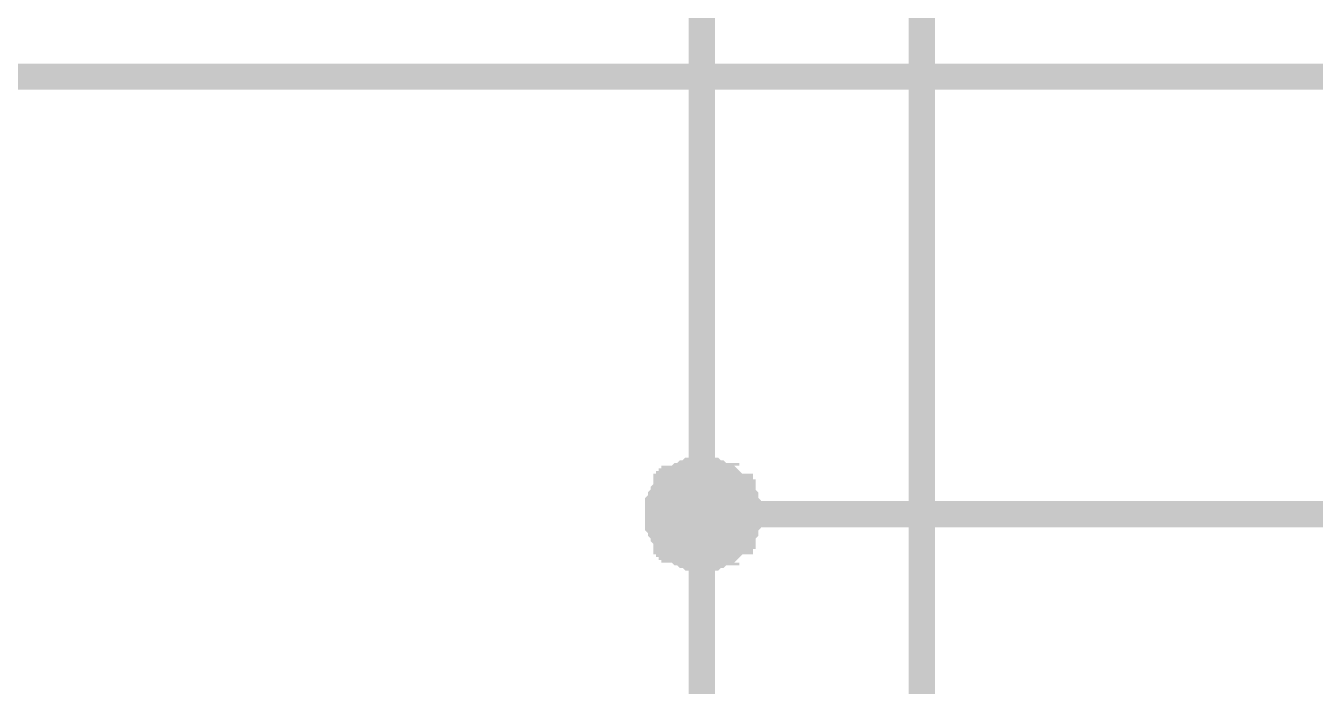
# Paper-space layout 'Layout1' of a CAD drawing. Extents: x -1 to 840, y -1 to 593.
# Drawn here: x 690.46 to 705.19, y 279.02 to 286.57 of the extents above; entities that cross this region are included whole.
import ezdxf

# ---------------------------------------------------------------- set-up
doc = ezdxf.new("R2010")
doc.units = 0
doc.header["$MEASUREMENT"] = 0
doc.layers.add('Sheet', color=255, linetype='CONTINUOUS')

psp = doc.layouts.get("Layout1")

# ---------------------------------------------------------------- linework, layer by layer
at = {"layer": 'Sheet', "color": 7}
for points, const_width in [([(703.183, 280.988), (698.183, 280.988), (698.183, 295.993), (703.183, 295.993)], 0.3), ([(700.698, 290.992), (700.698, 275.986), (703.183, 275.986)], 0.3), ([(703.183, 285.99), (670.698, 285.99), (670.698, 223.483), (615.729, 223.483), (615.729, 245.976), (625.698, 245.976)], 0.3), ([(705.698, 285.99), (703.183, 285.99)], 0.3), ([(697.686, 280.988), (697.686, 281.019), (697.686, 281.05), (697.686, 281.05), (697.686, 281.081), (697.686, 281.112), (697.717, 281.143), (697.717, 281.175), (697.717, 281.175), (697.748, 281.206), (697.748, 281.237), (697.748, 281.237), (697.779, 281.268), (697.779, 281.299), (697.81, 281.299), (697.81, 281.33), (697.841, 281.33), (697.841, 281.361), (697.872, 281.361), (697.872, 281.392), (697.903, 281.392), (697.934, 281.423), (697.934, 281.423), (697.965, 281.423), (697.996, 281.454), (697.996, 281.454), (698.027, 281.454), (698.058, 281.485), (698.089, 281.485), (698.12, 281.485), (698.12, 281.485), (698.151, 281.485), (698.183, 281.485)], 0.3), ([(697.686, 280.988), (697.686, 281.019), (697.686, 281.05), (697.686, 281.05), (697.686, 281.081), (697.686, 281.112), (697.717, 281.143), (697.717, 281.175), (697.717, 281.175), (697.748, 281.206), (697.748, 281.237), (697.748, 281.237), (697.779, 281.268), (697.779, 281.299), (697.81, 281.299), (697.81, 281.33), (697.841, 281.33), (697.841, 281.361), (697.872, 281.361), (697.872, 281.392), (697.903, 281.392), (697.934, 281.423), (697.934, 281.423), (697.965, 281.423), (697.996, 281.454), (697.996, 281.454), (698.027, 281.454), (698.058, 281.485), (698.089, 281.485), (698.12, 281.485), (698.12, 281.485), (698.151, 281.485), (698.183, 281.485)], 0.3), ([(697.686, 280.988), (697.686, 281.019), (697.686, 281.05), (697.686, 281.05), (697.686, 281.081), (697.686, 281.112), (697.717, 281.143), (697.717, 281.175), (697.717, 281.175), (697.748, 281.206), (697.748, 281.237), (697.748, 281.237), (697.779, 281.268), (697.779, 281.299), (697.81, 281.299), (697.81, 281.33), (697.841, 281.33), (697.841, 281.361), (697.872, 281.361), (697.872, 281.392), (697.903, 281.392), (697.934, 281.423), (697.934, 281.423), (697.965, 281.423), (697.996, 281.454), (697.996, 281.454), (698.027, 281.454), (698.058, 281.485), (698.089, 281.485), (698.12, 281.485), (698.12, 281.485), (698.151, 281.485), (698.183, 281.485)], 0.3), ([(697.686, 280.988), (697.686, 281.019), (697.686, 281.05), (697.686, 281.05), (697.686, 281.081), (697.686, 281.112), (697.717, 281.143), (697.717, 281.175), (697.717, 281.175), (697.748, 281.206), (697.748, 281.237), (697.748, 281.237), (697.779, 281.268), (697.779, 281.299), (697.81, 281.299), (697.81, 281.33), (697.841, 281.33), (697.841, 281.361), (697.872, 281.361), (697.872, 281.392), (697.903, 281.392), (697.934, 281.423), (697.934, 281.423), (697.965, 281.423), (697.996, 281.454), (697.996, 281.454), (698.027, 281.454), (698.058, 281.485), (698.089, 281.485), (698.12, 281.485), (698.12, 281.485), (698.151, 281.485), (698.183, 281.485)], 0.3), ([(697.686, 280.988), (697.686, 281.019), (697.686, 281.05), (697.686, 281.05), (697.686, 281.081), (697.686, 281.112), (697.717, 281.143), (697.717, 281.175), (697.717, 281.175), (697.748, 281.206), (697.748, 281.237), (697.748, 281.237), (697.779, 281.268), (697.779, 281.299), (697.81, 281.299), (697.81, 281.33), (697.841, 281.33), (697.841, 281.361), (697.872, 281.361), (697.872, 281.392), (697.903, 281.392), (697.934, 281.423), (697.934, 281.423), (697.965, 281.423), (697.996, 281.454), (697.996, 281.454), (698.027, 281.454), (698.058, 281.485), (698.089, 281.485), (698.12, 281.485), (698.12, 281.485), (698.151, 281.485), (698.183, 281.485)], 0.0991), ([(697.686, 280.988), (697.686, 281.019), (697.686, 281.05), (697.686, 281.05), (697.686, 281.081), (697.686, 281.112), (697.717, 281.143), (697.717, 281.175), (697.717, 281.175), (697.748, 281.206), (697.748, 281.237), (697.748, 281.237), (697.779, 281.268), (697.779, 281.299), (697.81, 281.299), (697.81, 281.33), (697.841, 281.33), (697.841, 281.361), (697.872, 281.361), (697.872, 281.392), (697.903, 281.392), (697.934, 281.423), (697.934, 281.423), (697.965, 281.423), (697.996, 281.454), (697.996, 281.454), (698.027, 281.454), (698.058, 281.485), (698.089, 281.485), (698.12, 281.485), (698.12, 281.485), (698.151, 281.485), (698.183, 281.485)], 0.0991), ([(697.686, 280.988), (697.686, 281.019), (697.686, 281.05), (697.686, 281.05), (697.686, 281.081), (697.686, 281.112), (697.717, 281.143), (697.717, 281.175), (697.717, 281.175), (697.748, 281.206), (697.748, 281.237), (697.748, 281.237), (697.779, 281.268), (697.779, 281.299), (697.81, 281.299), (697.81, 281.33), (697.841, 281.33), (697.841, 281.361), (697.872, 281.361), (697.872, 281.392), (697.903, 281.392), (697.934, 281.423), (697.934, 281.423), (697.965, 281.423), (697.996, 281.454), (697.996, 281.454), (698.027, 281.454), (698.058, 281.485), (698.089, 281.485), (698.12, 281.485), (698.12, 281.485), (698.151, 281.485), (698.183, 281.485)], 0.0991), ([(697.686, 280.988), (697.686, 281.019), (697.686, 281.05), (697.686, 281.05), (697.686, 281.081), (697.686, 281.112), (697.717, 281.143), (697.717, 281.175), (697.717, 281.175), (697.748, 281.206), (697.748, 281.237), (697.748, 281.237), (697.779, 281.268), (697.779, 281.299), (697.81, 281.299), (697.81, 281.33), (697.841, 281.33), (697.841, 281.361), (697.872, 281.361), (697.872, 281.392), (697.903, 281.392), (697.934, 281.423), (697.934, 281.423), (697.965, 281.423), (697.996, 281.454), (697.996, 281.454), (698.027, 281.454), (698.058, 281.485), (698.089, 281.485), (698.12, 281.485), (698.12, 281.485), (698.151, 281.485), (698.183, 281.485)], 0.0991), ([(698.183, 281.485), (698.183, 281.485)], 0.3), ([(698.183, 281.485), (698.214, 281.485), (698.245, 281.485), (698.245, 281.485), (698.276, 281.485), (698.307, 281.485), (698.338, 281.454), (698.369, 281.454), (698.369, 281.454), (698.4, 281.423), (698.431, 281.423), (698.462, 281.423), (698.462, 281.392), (698.493, 281.392), (698.524, 281.361), (698.524, 281.361), (698.555, 281.33), (698.555, 281.33), (698.586, 281.299), (698.617, 281.299), (698.617, 281.268), (698.617, 281.237), (698.648, 281.237), (698.648, 281.206), (698.679, 281.175), (698.679, 281.175), (698.679, 281.143), (698.679, 281.112), (698.711, 281.081), (698.711, 281.05), (698.711, 281.05), (698.711, 281.019), (698.711, 280.988)], 0.3), ([(698.183, 281.485), (698.183, 281.485)], 0.3), ([(698.183, 281.485), (698.214, 281.485), (698.245, 281.485), (698.245, 281.485), (698.276, 281.485), (698.307, 281.485), (698.338, 281.454), (698.369, 281.454), (698.369, 281.454), (698.4, 281.423), (698.431, 281.423), (698.462, 281.423), (698.462, 281.392), (698.493, 281.392), (698.524, 281.361), (698.524, 281.361), (698.555, 281.33), (698.555, 281.33), (698.586, 281.299), (698.617, 281.299), (698.617, 281.268), (698.617, 281.237), (698.648, 281.237), (698.648, 281.206), (698.679, 281.175), (698.679, 281.175), (698.679, 281.143), (698.679, 281.112), (698.711, 281.081), (698.711, 281.05), (698.711, 281.05), (698.711, 281.019), (698.711, 280.988)], 0.3), ([(698.183, 281.485), (698.183, 281.485)], 0.3), ([(698.183, 281.485), (698.214, 281.485), (698.245, 281.485), (698.245, 281.485), (698.276, 281.485), (698.307, 281.485), (698.338, 281.454), (698.369, 281.454), (698.369, 281.454), (698.4, 281.423), (698.431, 281.423), (698.462, 281.423), (698.462, 281.392), (698.493, 281.392), (698.524, 281.361), (698.524, 281.361), (698.555, 281.33), (698.555, 281.33), (698.586, 281.299), (698.617, 281.299), (698.617, 281.268), (698.617, 281.237), (698.648, 281.237), (698.648, 281.206), (698.679, 281.175), (698.679, 281.175), (698.679, 281.143), (698.679, 281.112), (698.711, 281.081), (698.711, 281.05), (698.711, 281.05), (698.711, 281.019), (698.711, 280.988)], 0.3), ([(698.183, 281.485), (698.183, 281.485)], 0.3), ([(698.183, 281.485), (698.214, 281.485), (698.245, 281.485), (698.245, 281.485), (698.276, 281.485), (698.307, 281.485), (698.338, 281.454), (698.369, 281.454), (698.369, 281.454), (698.4, 281.423), (698.431, 281.423), (698.462, 281.423), (698.462, 281.392), (698.493, 281.392), (698.524, 281.361), (698.524, 281.361), (698.555, 281.33), (698.555, 281.33), (698.586, 281.299), (698.617, 281.299), (698.617, 281.268), (698.617, 281.237), (698.648, 281.237), (698.648, 281.206), (698.679, 281.175), (698.679, 281.175), (698.679, 281.143), (698.679, 281.112), (698.711, 281.081), (698.711, 281.05), (698.711, 281.05), (698.711, 281.019), (698.711, 280.988)], 0.3), ([(698.183, 281.485), (698.183, 281.485)], 0.0991), ([(698.183, 281.485), (698.214, 281.485), (698.245, 281.485), (698.245, 281.485), (698.276, 281.485), (698.307, 281.485), (698.338, 281.454), (698.369, 281.454), (698.369, 281.454), (698.4, 281.423), (698.431, 281.423), (698.462, 281.423), (698.462, 281.392), (698.493, 281.392), (698.524, 281.361), (698.524, 281.361), (698.555, 281.33), (698.555, 281.33), (698.586, 281.299), (698.617, 281.299), (698.617, 281.268), (698.617, 281.237), (698.648, 281.237), (698.648, 281.206), (698.679, 281.175), (698.679, 281.175), (698.679, 281.143), (698.679, 281.112), (698.711, 281.081), (698.711, 281.05), (698.711, 281.05), (698.711, 281.019), (698.711, 280.988)], 0.0991), ([(698.183, 281.485), (698.183, 281.485)], 0.0991), ([(698.183, 281.485), (698.214, 281.485), (698.245, 281.485), (698.245, 281.485), (698.276, 281.485), (698.307, 281.485), (698.338, 281.454), (698.369, 281.454), (698.369, 281.454), (698.4, 281.423), (698.431, 281.423), (698.462, 281.423), (698.462, 281.392), (698.493, 281.392), (698.524, 281.361), (698.524, 281.361), (698.555, 281.33), (698.555, 281.33), (698.586, 281.299), (698.617, 281.299), (698.617, 281.268), (698.617, 281.237), (698.648, 281.237), (698.648, 281.206), (698.679, 281.175), (698.679, 281.175), (698.679, 281.143), (698.679, 281.112), (698.711, 281.081), (698.711, 281.05), (698.711, 281.05), (698.711, 281.019), (698.711, 280.988)], 0.0991), ([(698.183, 281.485), (698.183, 281.485)], 0.0991), ([(698.183, 281.485), (698.214, 281.485), (698.245, 281.485), (698.245, 281.485), (698.276, 281.485), (698.307, 281.485), (698.338, 281.454), (698.369, 281.454), (698.369, 281.454), (698.4, 281.423), (698.431, 281.423), (698.462, 281.423), (698.462, 281.392), (698.493, 281.392), (698.524, 281.361), (698.524, 281.361), (698.555, 281.33), (698.555, 281.33), (698.586, 281.299), (698.617, 281.299), (698.617, 281.268), (698.617, 281.237), (698.648, 281.237), (698.648, 281.206), (698.679, 281.175), (698.679, 281.175), (698.679, 281.143), (698.679, 281.112), (698.711, 281.081), (698.711, 281.05), (698.711, 281.05), (698.711, 281.019), (698.711, 280.988)], 0.0991), ([(698.183, 281.485), (698.183, 281.485)], 0.0991), ([(698.183, 281.485), (698.214, 281.485), (698.245, 281.485), (698.245, 281.485), (698.276, 281.485), (698.307, 281.485), (698.338, 281.454), (698.369, 281.454), (698.369, 281.454), (698.4, 281.423), (698.431, 281.423), (698.462, 281.423), (698.462, 281.392), (698.493, 281.392), (698.524, 281.361), (698.524, 281.361), (698.555, 281.33), (698.555, 281.33), (698.586, 281.299), (698.617, 281.299), (698.617, 281.268), (698.617, 281.237), (698.648, 281.237), (698.648, 281.206), (698.679, 281.175), (698.679, 281.175), (698.679, 281.143), (698.679, 281.112), (698.711, 281.081), (698.711, 281.05), (698.711, 281.05), (698.711, 281.019), (698.711, 280.988)], 0.0991), ([(698.183, 280.491), (698.151, 280.491), (698.12, 280.491), (698.12, 280.491), (698.089, 280.491), (698.058, 280.491), (698.027, 280.522), (697.996, 280.522), (697.996, 280.522), (697.965, 280.553), (697.934, 280.553), (697.934, 280.553), (697.903, 280.584), (697.872, 280.584), (697.872, 280.615), (697.841, 280.615), (697.841, 280.646), (697.81, 280.646), (697.81, 280.677), (697.779, 280.677), (697.779, 280.708), (697.748, 280.74), (697.748, 280.74), (697.748, 280.771), (697.717, 280.802), (697.717, 280.802), (697.717, 280.833), (697.686, 280.864), (697.686, 280.895), (697.686, 280.926), (697.686, 280.926), (697.686, 280.957), (697.686, 280.988)], 0.3), ([(697.686, 280.988), (697.686, 280.988)], 0.3), ([(698.183, 280.491), (698.151, 280.491), (698.12, 280.491), (698.12, 280.491), (698.089, 280.491), (698.058, 280.491), (698.027, 280.522), (697.996, 280.522), (697.996, 280.522), (697.965, 280.553), (697.934, 280.553), (697.934, 280.553), (697.903, 280.584), (697.872, 280.584), (697.872, 280.615), (697.841, 280.615), (697.841, 280.646), (697.81, 280.646), (697.81, 280.677), (697.779, 280.677), (697.779, 280.708), (697.748, 280.74), (697.748, 280.74), (697.748, 280.771), (697.717, 280.802), (697.717, 280.802), (697.717, 280.833), (697.686, 280.864), (697.686, 280.895), (697.686, 280.926), (697.686, 280.926), (697.686, 280.957), (697.686, 280.988)], 0.3), ([(697.686, 280.988), (697.686, 280.988)], 0.3), ([(698.183, 280.491), (698.151, 280.491), (698.12, 280.491), (698.12, 280.491), (698.089, 280.491), (698.058, 280.491), (698.027, 280.522), (697.996, 280.522), (697.996, 280.522), (697.965, 280.553), (697.934, 280.553), (697.934, 280.553), (697.903, 280.584), (697.872, 280.584), (697.872, 280.615), (697.841, 280.615), (697.841, 280.646), (697.81, 280.646), (697.81, 280.677), (697.779, 280.677), (697.779, 280.708), (697.748, 280.74), (697.748, 280.74), (697.748, 280.771), (697.717, 280.802), (697.717, 280.802), (697.717, 280.833), (697.686, 280.864), (697.686, 280.895), (697.686, 280.926), (697.686, 280.926), (697.686, 280.957), (697.686, 280.988)], 0.3), ([(697.686, 280.988), (697.686, 280.988)], 0.3), ([(698.183, 280.491), (698.151, 280.491), (698.12, 280.491), (698.12, 280.491), (698.089, 280.491), (698.058, 280.491), (698.027, 280.522), (697.996, 280.522), (697.996, 280.522), (697.965, 280.553), (697.934, 280.553), (697.934, 280.553), (697.903, 280.584), (697.872, 280.584), (697.872, 280.615), (697.841, 280.615), (697.841, 280.646), (697.81, 280.646), (697.81, 280.677), (697.779, 280.677), (697.779, 280.708), (697.748, 280.74), (697.748, 280.74), (697.748, 280.771), (697.717, 280.802), (697.717, 280.802), (697.717, 280.833), (697.686, 280.864), (697.686, 280.895), (697.686, 280.926), (697.686, 280.926), (697.686, 280.957), (697.686, 280.988)], 0.3), ([(697.686, 280.988), (697.686, 280.988)], 0.3), ([(698.711, 280.988), (698.711, 280.957), (698.711, 280.926), (698.711, 280.926), (698.711, 280.895), (698.679, 280.864), (698.679, 280.833), (698.679, 280.802), (698.679, 280.802), (698.648, 280.771), (698.648, 280.74), (698.617, 280.74), (698.617, 280.708), (698.617, 280.677), (698.586, 280.677), (698.555, 280.646), (698.555, 280.646), (698.524, 280.615), (698.524, 280.615), (698.493, 280.584), (698.462, 280.584), (698.462, 280.553), (698.431, 280.553), (698.4, 280.553), (698.369, 280.522), (698.369, 280.522), (698.338, 280.522), (698.307, 280.491), (698.276, 280.491), (698.245, 280.491), (698.245, 280.491), (698.214, 280.491), (698.183, 280.491)], 0.3), ([(698.183, 265.983), (698.183, 280.988)], 0.3), ([(698.711, 280.988), (698.711, 280.957), (698.711, 280.926), (698.711, 280.926), (698.711, 280.895), (698.679, 280.864), (698.679, 280.833), (698.679, 280.802), (698.679, 280.802), (698.648, 280.771), (698.648, 280.74), (698.617, 280.74), (698.617, 280.708), (698.617, 280.677), (698.586, 280.677), (698.555, 280.646), (698.555, 280.646), (698.524, 280.615), (698.524, 280.615), (698.493, 280.584), (698.462, 280.584), (698.462, 280.553), (698.431, 280.553), (698.4, 280.553), (698.369, 280.522), (698.369, 280.522), (698.338, 280.522), (698.307, 280.491), (698.276, 280.491), (698.245, 280.491), (698.245, 280.491), (698.214, 280.491), (698.183, 280.491)], 0.3), ([(698.711, 280.988), (698.711, 280.957), (698.711, 280.926), (698.711, 280.926), (698.711, 280.895), (698.679, 280.864), (698.679, 280.833), (698.679, 280.802), (698.679, 280.802), (698.648, 280.771), (698.648, 280.74), (698.617, 280.74), (698.617, 280.708), (698.617, 280.677), (698.586, 280.677), (698.555, 280.646), (698.555, 280.646), (698.524, 280.615), (698.524, 280.615), (698.493, 280.584), (698.462, 280.584), (698.462, 280.553), (698.431, 280.553), (698.4, 280.553), (698.369, 280.522), (698.369, 280.522), (698.338, 280.522), (698.307, 280.491), (698.276, 280.491), (698.245, 280.491), (698.245, 280.491), (698.214, 280.491), (698.183, 280.491)], 0.3), ([(698.711, 280.988), (698.711, 280.957), (698.711, 280.926), (698.711, 280.926), (698.711, 280.895), (698.679, 280.864), (698.679, 280.833), (698.679, 280.802), (698.679, 280.802), (698.648, 280.771), (698.648, 280.74), (698.617, 280.74), (698.617, 280.708), (698.617, 280.677), (698.586, 280.677), (698.555, 280.646), (698.555, 280.646), (698.524, 280.615), (698.524, 280.615), (698.493, 280.584), (698.462, 280.584), (698.462, 280.553), (698.431, 280.553), (698.4, 280.553), (698.369, 280.522), (698.369, 280.522), (698.338, 280.522), (698.307, 280.491), (698.276, 280.491), (698.245, 280.491), (698.245, 280.491), (698.214, 280.491), (698.183, 280.491)], 0.3), ([(698.711, 280.988), (698.711, 280.988), (698.711, 280.988), (698.711, 280.988), (698.711, 280.988), (698.711, 280.988), (698.711, 280.988), (698.711, 280.988), (698.711, 280.988), (698.711, 280.988), (698.711, 280.988), (698.711, 280.988), (698.711, 280.988), (698.711, 280.988), (698.711, 280.988), (698.711, 280.988), (698.711, 280.988), (698.711, 280.988), (698.711, 280.988), (698.711, 280.988), (698.711, 280.988), (698.711, 280.988), (698.711, 280.988), (698.711, 280.988), (698.711, 280.988), (698.711, 280.988), (698.711, 280.988), (698.711, 280.988), (698.711, 280.988), (698.711, 280.988), (698.711, 280.988), (698.711, 280.988), (698.711, 280.988)], 0.3), ([(698.711, 280.988), (698.711, 280.988)], 0.3), ([(698.711, 280.988), (698.711, 280.988), (698.711, 280.988), (698.711, 280.988), (698.711, 280.988), (698.711, 280.988), (698.711, 280.988), (698.711, 280.988), (698.711, 280.988), (698.711, 280.988), (698.711, 280.988), (698.711, 280.988), (698.711, 280.988), (698.711, 280.988), (698.711, 280.988), (698.711, 280.988), (698.711, 280.988), (698.711, 280.988), (698.711, 280.988), (698.711, 280.988), (698.711, 280.988), (698.711, 280.988), (698.711, 280.988), (698.711, 280.988), (698.711, 280.988), (698.711, 280.988), (698.711, 280.988), (698.711, 280.988), (698.711, 280.988), (698.711, 280.988), (698.711, 280.988), (698.711, 280.988), (698.711, 280.988)], 0.3), ([(698.711, 280.988), (698.711, 280.988)], 0.3), ([(698.711, 280.988), (698.711, 280.988), (698.711, 280.988), (698.711, 280.988), (698.711, 280.988), (698.711, 280.988), (698.711, 280.988), (698.711, 280.988), (698.711, 280.988), (698.711, 280.988), (698.711, 280.988), (698.711, 280.988), (698.711, 280.988), (698.711, 280.988), (698.711, 280.988), (698.711, 280.988), (698.711, 280.988), (698.711, 280.988), (698.711, 280.988), (698.711, 280.988), (698.711, 280.988), (698.711, 280.988), (698.711, 280.988), (698.711, 280.988), (698.711, 280.988), (698.711, 280.988), (698.711, 280.988), (698.711, 280.988), (698.711, 280.988), (698.711, 280.988), (698.711, 280.988), (698.711, 280.988), (698.711, 280.988)], 0.3), ([(698.711, 280.988), (698.711, 280.988)], 0.3), ([(698.711, 280.988), (698.711, 280.988), (698.711, 280.988), (698.711, 280.988), (698.711, 280.988), (698.711, 280.988), (698.711, 280.988), (698.711, 280.988), (698.711, 280.988), (698.711, 280.988), (698.711, 280.988), (698.711, 280.988), (698.711, 280.988), (698.711, 280.988), (698.711, 280.988), (698.711, 280.988), (698.711, 280.988), (698.711, 280.988), (698.711, 280.988), (698.711, 280.988), (698.711, 280.988), (698.711, 280.988), (698.711, 280.988), (698.711, 280.988), (698.711, 280.988), (698.711, 280.988), (698.711, 280.988), (698.711, 280.988), (698.711, 280.988), (698.711, 280.988), (698.711, 280.988), (698.711, 280.988), (698.711, 280.988)], 0.3), ([(698.711, 280.988), (698.711, 280.988)], 0.3), ([(705.698, 280.988), (703.183, 280.988)], 0.3), ([(698.183, 280.491), (698.151, 280.491), (698.12, 280.491), (698.12, 280.491), (698.089, 280.491), (698.058, 280.491), (698.027, 280.522), (697.996, 280.522), (697.996, 280.522), (697.965, 280.553), (697.934, 280.553), (697.934, 280.553), (697.903, 280.584), (697.872, 280.584), (697.872, 280.615), (697.841, 280.615), (697.841, 280.646), (697.81, 280.646), (697.81, 280.677), (697.779, 280.677), (697.779, 280.708), (697.748, 280.74), (697.748, 280.74), (697.748, 280.771), (697.717, 280.802), (697.717, 280.802), (697.717, 280.833), (697.686, 280.864), (697.686, 280.895), (697.686, 280.926), (697.686, 280.926), (697.686, 280.957), (697.686, 280.988)], 0.0991), ([(697.686, 280.988), (697.686, 280.988)], 0.0991), ([(698.183, 280.491), (698.151, 280.491), (698.12, 280.491), (698.12, 280.491), (698.089, 280.491), (698.058, 280.491), (698.027, 280.522), (697.996, 280.522), (697.996, 280.522), (697.965, 280.553), (697.934, 280.553), (697.934, 280.553), (697.903, 280.584), (697.872, 280.584), (697.872, 280.615), (697.841, 280.615), (697.841, 280.646), (697.81, 280.646), (697.81, 280.677), (697.779, 280.677), (697.779, 280.708), (697.748, 280.74), (697.748, 280.74), (697.748, 280.771), (697.717, 280.802), (697.717, 280.802), (697.717, 280.833), (697.686, 280.864), (697.686, 280.895), (697.686, 280.926), (697.686, 280.926), (697.686, 280.957), (697.686, 280.988)], 0.0991), ([(697.686, 280.988), (697.686, 280.988)], 0.0991), ([(698.183, 280.491), (698.151, 280.491), (698.12, 280.491), (698.12, 280.491), (698.089, 280.491), (698.058, 280.491), (698.027, 280.522), (697.996, 280.522), (697.996, 280.522), (697.965, 280.553), (697.934, 280.553), (697.934, 280.553), (697.903, 280.584), (697.872, 280.584), (697.872, 280.615), (697.841, 280.615), (697.841, 280.646), (697.81, 280.646), (697.81, 280.677), (697.779, 280.677), (697.779, 280.708), (697.748, 280.74), (697.748, 280.74), (697.748, 280.771), (697.717, 280.802), (697.717, 280.802), (697.717, 280.833), (697.686, 280.864), (697.686, 280.895), (697.686, 280.926), (697.686, 280.926), (697.686, 280.957), (697.686, 280.988)], 0.0991), ([(697.686, 280.988), (697.686, 280.988)], 0.0991), ([(698.183, 280.491), (698.151, 280.491), (698.12, 280.491), (698.12, 280.491), (698.089, 280.491), (698.058, 280.491), (698.027, 280.522), (697.996, 280.522), (697.996, 280.522), (697.965, 280.553), (697.934, 280.553), (697.934, 280.553), (697.903, 280.584), (697.872, 280.584), (697.872, 280.615), (697.841, 280.615), (697.841, 280.646), (697.81, 280.646), (697.81, 280.677), (697.779, 280.677), (697.779, 280.708), (697.748, 280.74), (697.748, 280.74), (697.748, 280.771), (697.717, 280.802), (697.717, 280.802), (697.717, 280.833), (697.686, 280.864), (697.686, 280.895), (697.686, 280.926), (697.686, 280.926), (697.686, 280.957), (697.686, 280.988)], 0.0991), ([(697.686, 280.988), (697.686, 280.988)], 0.0991), ([(698.711, 280.988), (698.711, 280.957), (698.711, 280.926), (698.711, 280.926), (698.711, 280.895), (698.679, 280.864), (698.679, 280.833), (698.679, 280.802), (698.679, 280.802), (698.648, 280.771), (698.648, 280.74), (698.617, 280.74), (698.617, 280.708), (698.617, 280.677), (698.586, 280.677), (698.555, 280.646), (698.555, 280.646), (698.524, 280.615), (698.524, 280.615), (698.493, 280.584), (698.462, 280.584), (698.462, 280.553), (698.431, 280.553), (698.4, 280.553), (698.369, 280.522), (698.369, 280.522), (698.338, 280.522), (698.307, 280.491), (698.276, 280.491), (698.245, 280.491), (698.245, 280.491), (698.214, 280.491), (698.183, 280.491)], 0.0991), ([(698.711, 280.988), (698.711, 280.957), (698.711, 280.926), (698.711, 280.926), (698.711, 280.895), (698.679, 280.864), (698.679, 280.833), (698.679, 280.802), (698.679, 280.802), (698.648, 280.771), (698.648, 280.74), (698.617, 280.74), (698.617, 280.708), (698.617, 280.677), (698.586, 280.677), (698.555, 280.646), (698.555, 280.646), (698.524, 280.615), (698.524, 280.615), (698.493, 280.584), (698.462, 280.584), (698.462, 280.553), (698.431, 280.553), (698.4, 280.553), (698.369, 280.522), (698.369, 280.522), (698.338, 280.522), (698.307, 280.491), (698.276, 280.491), (698.245, 280.491), (698.245, 280.491), (698.214, 280.491), (698.183, 280.491)], 0.0991), ([(698.711, 280.988), (698.711, 280.957), (698.711, 280.926), (698.711, 280.926), (698.711, 280.895), (698.679, 280.864), (698.679, 280.833), (698.679, 280.802), (698.679, 280.802), (698.648, 280.771), (698.648, 280.74), (698.617, 280.74), (698.617, 280.708), (698.617, 280.677), (698.586, 280.677), (698.555, 280.646), (698.555, 280.646), (698.524, 280.615), (698.524, 280.615), (698.493, 280.584), (698.462, 280.584), (698.462, 280.553), (698.431, 280.553), (698.4, 280.553), (698.369, 280.522), (698.369, 280.522), (698.338, 280.522), (698.307, 280.491), (698.276, 280.491), (698.245, 280.491), (698.245, 280.491), (698.214, 280.491), (698.183, 280.491)], 0.0991), ([(698.711, 280.988), (698.711, 280.957), (698.711, 280.926), (698.711, 280.926), (698.711, 280.895), (698.679, 280.864), (698.679, 280.833), (698.679, 280.802), (698.679, 280.802), (698.648, 280.771), (698.648, 280.74), (698.617, 280.74), (698.617, 280.708), (698.617, 280.677), (698.586, 280.677), (698.555, 280.646), (698.555, 280.646), (698.524, 280.615), (698.524, 280.615), (698.493, 280.584), (698.462, 280.584), (698.462, 280.553), (698.431, 280.553), (698.4, 280.553), (698.369, 280.522), (698.369, 280.522), (698.338, 280.522), (698.307, 280.491), (698.276, 280.491), (698.245, 280.491), (698.245, 280.491), (698.214, 280.491), (698.183, 280.491)], 0.0991), ([(698.711, 280.988), (698.711, 280.988), (698.711, 280.988), (698.711, 280.988), (698.711, 280.988), (698.711, 280.988), (698.711, 280.988), (698.711, 280.988), (698.711, 280.988), (698.711, 280.988), (698.711, 280.988), (698.711, 280.988), (698.711, 280.988), (698.711, 280.988), (698.711, 280.988), (698.711, 280.988), (698.711, 280.988), (698.711, 280.988), (698.711, 280.988), (698.711, 280.988), (698.711, 280.988), (698.711, 280.988), (698.711, 280.988), (698.711, 280.988), (698.711, 280.988), (698.711, 280.988), (698.711, 280.988), (698.711, 280.988), (698.711, 280.988), (698.711, 280.988), (698.711, 280.988), (698.711, 280.988), (698.711, 280.988)], 0.0991), ([(698.711, 280.988), (698.711, 280.988)], 0.0991), ([(698.711, 280.988), (698.711, 280.988), (698.711, 280.988), (698.711, 280.988), (698.711, 280.988), (698.711, 280.988), (698.711, 280.988), (698.711, 280.988), (698.711, 280.988), (698.711, 280.988), (698.711, 280.988), (698.711, 280.988), (698.711, 280.988), (698.711, 280.988), (698.711, 280.988), (698.711, 280.988), (698.711, 280.988), (698.711, 280.988), (698.711, 280.988), (698.711, 280.988), (698.711, 280.988), (698.711, 280.988), (698.711, 280.988), (698.711, 280.988), (698.711, 280.988), (698.711, 280.988), (698.711, 280.988), (698.711, 280.988), (698.711, 280.988), (698.711, 280.988), (698.711, 280.988), (698.711, 280.988), (698.711, 280.988)], 0.0991), ([(698.711, 280.988), (698.711, 280.988)], 0.0991), ([(698.711, 280.988), (698.711, 280.988), (698.711, 280.988), (698.711, 280.988), (698.711, 280.988), (698.711, 280.988), (698.711, 280.988), (698.711, 280.988), (698.711, 280.988), (698.711, 280.988), (698.711, 280.988), (698.711, 280.988), (698.711, 280.988), (698.711, 280.988), (698.711, 280.988), (698.711, 280.988), (698.711, 280.988), (698.711, 280.988), (698.711, 280.988), (698.711, 280.988), (698.711, 280.988), (698.711, 280.988), (698.711, 280.988), (698.711, 280.988), (698.711, 280.988), (698.711, 280.988), (698.711, 280.988), (698.711, 280.988), (698.711, 280.988), (698.711, 280.988), (698.711, 280.988), (698.711, 280.988), (698.711, 280.988)], 0.0991), ([(698.711, 280.988), (698.711, 280.988)], 0.0991), ([(698.711, 280.988), (698.711, 280.988), (698.711, 280.988), (698.711, 280.988), (698.711, 280.988), (698.711, 280.988), (698.711, 280.988), (698.711, 280.988), (698.711, 280.988), (698.711, 280.988), (698.711, 280.988), (698.711, 280.988), (698.711, 280.988), (698.711, 280.988), (698.711, 280.988), (698.711, 280.988), (698.711, 280.988), (698.711, 280.988), (698.711, 280.988), (698.711, 280.988), (698.711, 280.988), (698.711, 280.988), (698.711, 280.988), (698.711, 280.988), (698.711, 280.988), (698.711, 280.988), (698.711, 280.988), (698.711, 280.988), (698.711, 280.988), (698.711, 280.988), (698.711, 280.988), (698.711, 280.988), (698.711, 280.988)], 0.0991), ([(698.711, 280.988), (698.711, 280.988)], 0.0991)]:
    psp.add_lwpolyline(points, dxfattribs=dict(at, const_width=const_width))
at = {"layer": 'Sheet', "color": 7, "const_width": 0.508}
psp.add_lwpolyline([(698.017, 281.003, 1), (698.525, 281.003, 1)], format="xyb", close=True, dxfattribs=at)

doc.saveas('drawing.dxf')
